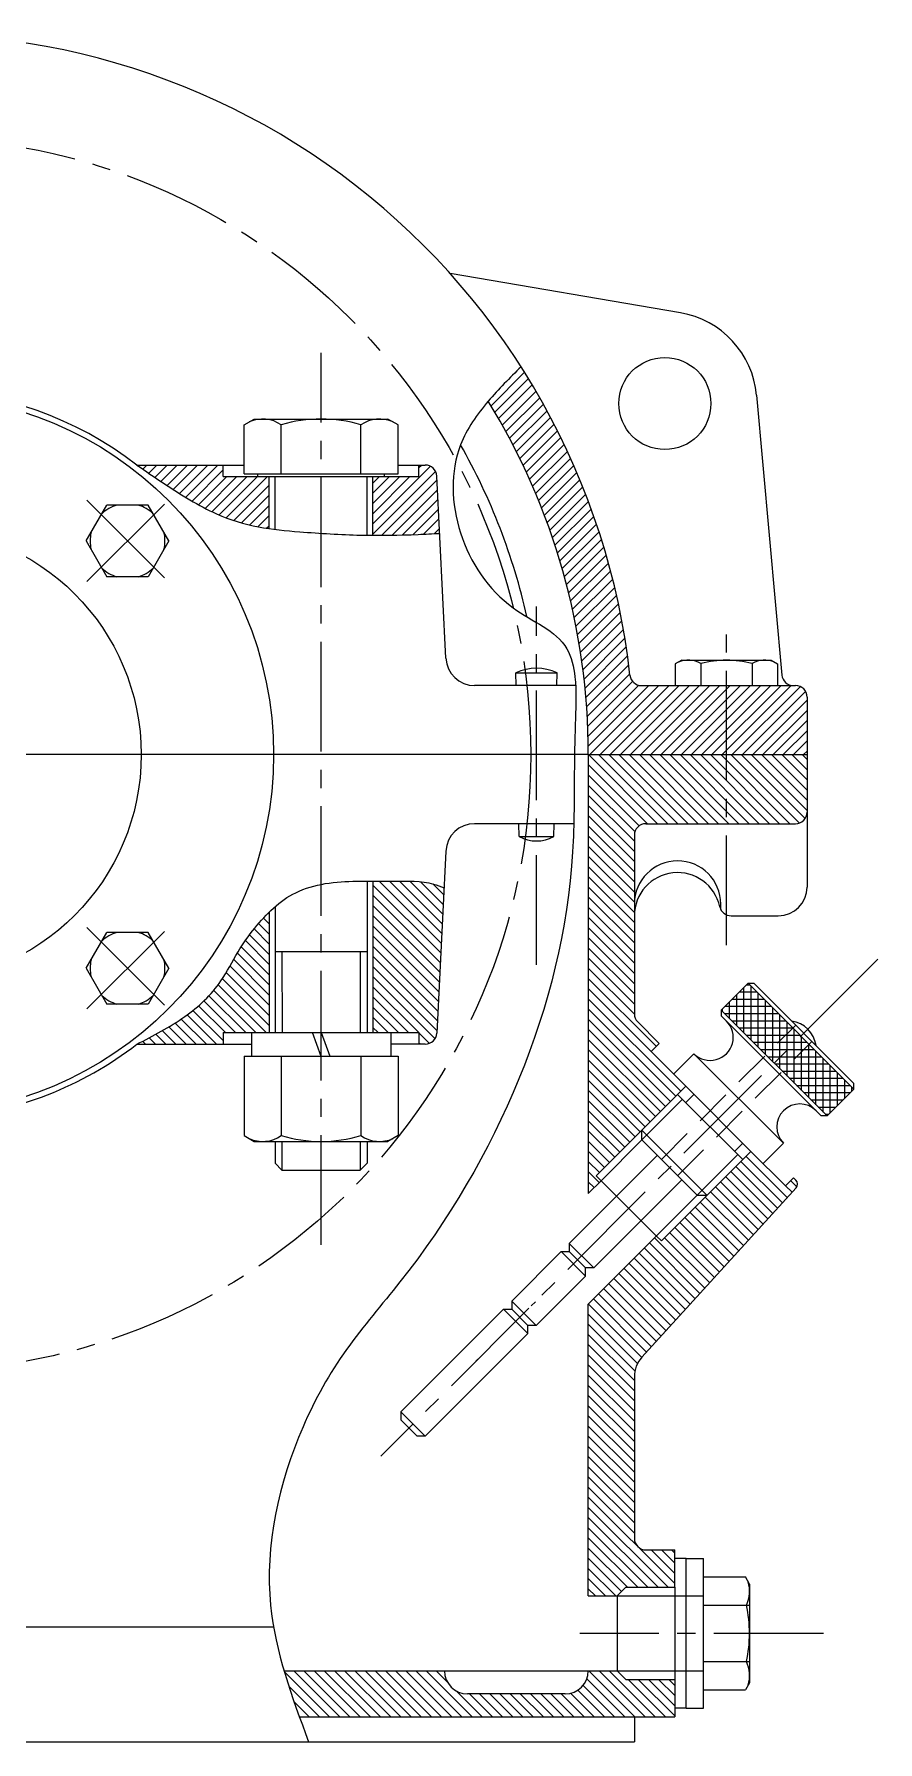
# Model space of a CAD drawing. Header units: inches. Extents: x -601 to 841, y -1711 to 594.
# Drawn here: x -104.3 to 42.2, y -1212.6 to -915.9 of the extents above; entities that cross this region are included whole.
import ezdxf

# ---------------------------------------------------------------- set-up
doc = ezdxf.new("R2010")
doc.units = ezdxf.units.IN
doc.header["$MEASUREMENT"] = 0
doc.linetypes.add('CENTER2', pattern=[28.575000000000003, 19.05, -3.175, 3.175, -3.175])
doc.linetypes.add('DASHED2', pattern=[9.524999999999999, 6.35, -3.175])
for name, color, linetype in [('中心线', 10, 'CENTER2'), ('剖面层', 4, 'Continuous'), ('粗实线', 5, 'Continuous'), ('细实线', 7, 'Continuous'), ('虚线', 220, 'DASHED2')]:
    doc.layers.add(name, color=color, linetype=linetype)
pattern_1 = [(45, (-412.7315682380431, 0), (-0.8838834764831844, 0.8838834764831844), [])]
pattern_2 = [(135, (-412.7315682380431, 0), (-0.8838834764831844, -0.8838834764831844), [])]

msp = doc.modelspace()

# ---------------------------------------------------------------- hatches: boundary and pattern name
at = {"layer": '剖面层'}
h = msp.add_hatch(dxfattribs=at)
h.set_pattern_fill('ANSI31', color=256, scale=10)
h.set_pattern_definition(pattern_1)
edge = h.paths.add_edge_path()
edge.add_spline(control_points=[(-19.74806224210215, -973.7000217803954), (-21.69362746151273, -975.6403078099164), (-23.63919268092332, -977.5805938394371), (-25.43682735054472, -979.6860606184437)], knot_values=[0, 0, 0, 0, 8.258008805375253, 8.258008805375253, 8.258008805375253, 8.258008805375253], degree=3, periodic=0)
edge.add_arc((-125.2288284444812, -1041.093178297649), 117.1719999999999, 6.252776074688882e-13, 31.606109411494003, ccw=False)
edge.add_line((-8.056828444481198, -1041.093178297648), (15.94317155551869, -1041.093178297649))
edge.add_line((15.9431715555188, -1041.093178297649), (15.9431715555188, -1029.093178297649))
edge.add_line((15.9431715555188, -1029.093178297649), (1.170212627830665, -1029.093178297649))
edge.add_arc((1.170212627830551, -1027.093178297649), 1.999999999999997, 186.3203380295787, 269.99999999999346, ccw=False)
edge.add_arc((-125.2288284444812, -1041.093178297649), 125.172, 6.320338029580341, 32.57508588344245)
h.paths.add_polyline_path([(29.94317155551835, -1031.093178297649, 0.4142135623730941), (27.94317155551835, -1029.093178297649), (15.9431715555188, -1029.093178297649), (15.9431715555188, -1041.093178297649), (29.94317155551835, -1041.093178297649)])
h = msp.add_hatch(dxfattribs=at)
h.set_pattern_fill('ANSI31', color=256, scale=10)
h.set_pattern_definition(pattern_1)
edge = h.paths.add_edge_path()
edge.add_line((-63.47882844448122, -992.787239284447), (-71.47882844448117, -992.787239284447))
edge.add_line((-71.47882844448122, -992.787239284447), (-71.47882844448122, -990.787239284447))
edge.add_line((-71.47882844448122, -990.787239284447), (-86.47882844448117, -990.787239284447))
edge.add_spline(control_points=[(-86.47882844448122, -990.787239284447), (-83.44955019560803, -992.8742292026841), (-78.9831018042014, -995.9513426262065), (-71.98492600995633, -999.7833722734186), (-67.23299597847517, -1001.244167860916), (-64.1029374439695, -1001.754389073827), (-63.47882844448122, -1001.842886096255)], knot_values=[0, 0, 0, 0, 11.0296456362657, 16.26240277802383, 23.88462196712199, 25.77585765483494, 25.77585765483494, 25.77585765483494, 25.77585765483494], degree=3, periodic=0)
edge.add_line((-63.47882844448122, -1001.842886096255), (-63.47882844448122, -992.787239284447))
edge = h.paths.add_edge_path()
edge.add_arc((-36.38132688393489, -992.7872392844469), 2.000000000000034, 2.862405225998468, 90)
edge.add_line((-36.38132688393489, -990.7872392844469), (-37.47882844448117, -990.7872392844469))
edge.add_line((-37.47882844448122, -990.7872392844469), (-37.47882844448122, -992.787239284447))
edge.add_line((-37.47882844448122, -992.787239284447), (-45.47882844448117, -992.787239284447))
edge.add_line((-45.47882844448122, -992.787239284447), (-45.47882844448122, -1002.991486987848))
edge.add_spline(control_points=[(-45.47882844448122, -1002.991486987848), (-42.85044005622967, -1003.008400503313), (-38.98183888408948, -1002.919317494085), (-35.12155376492638, -1002.713838524417), (-33.88578741051788, -1002.648059964178)], knot_values=[43.81651097865338, 43.81651097865338, 43.81651097865338, 43.81651097865338, 51.70171527722963, 55.41449885518589, 55.41449885518589, 55.41449885518589, 55.41449885518589], degree=3, periodic=0)
edge.add_line((-33.88578741051788, -1002.648059964178), (-34.38382220617916, -992.687364050563))
h = msp.add_hatch(dxfattribs=at)
h.set_pattern_fill('ANSI31', color=256, scale=10, angle=90)
h.set_pattern_definition(pattern_2)
h.paths.add_polyline_path([(15.9431715555188, -1041.093178297649), (-8.056828444481198, -1041.093178297649), (-8.056828444480743, -1117.334817574529), (-5.835717305026265, -1115.113706435074), (-6.684245442450447, -1114.26517829765), (8.872103743653497, -1098.708829111545), (2.861696103567738, -1092.698421471459), (4.275909665942436, -1091.284207909085), (0.5289579931463777, -1087.537256236292, -0.1989123673797754), (-0.05682844448119795, -1086.123042673918), (-0.05682844448119795, -1055.093178297649, -0.4142135623730966), (1.943171555518802, -1053.093178297649), (15.9431715555188, -1053.093178297649)])
h.paths.add_polyline_path([(29.94317155551835, -1041.093178297649), (15.9431715555188, -1041.093178297649), (15.9431715555188, -1053.093178297649), (27.94317155551835, -1053.093178297649, 0.4142135623730961), (29.94317155551835, -1051.093178297649)])
h = msp.add_hatch(dxfattribs=at)
h.set_pattern_fill('ANSI31', color=256, scale=10, angle=90)
h.set_pattern_definition(pattern_2)
edge = h.paths.add_edge_path()
edge.add_spline(control_points=[(-63.47882844448122, -1068.429617398889), (-64.38014470203325, -1069.30863004414), (-66.36153204253787, -1071.551859705586), (-69.1557923827495, -1075.519974338904), (-72.0808636148513, -1081.469228973255), (-78.15773810370911, -1087.137269596252), (-83.62970331342922, -1089.939868951428), (-86.47882844448122, -1091.399117310852)], knot_values=[0, 0, 0, 0, 3.718348626583492, 8.765254466323519, 14.62228992576821, 23.45250310451711, 33.04454132474265, 33.04454132474265, 33.04454132474265, 33.04454132474265], degree=3, periodic=0)
edge.add_line((-86.47882844448122, -1091.399117310852), (-71.47882844448105, -1091.399117310851))
edge.add_line((-71.47882844448122, -1091.399117310851), (-71.47882844448128, -1089.399117310851))
edge.add_line((-71.47882844448122, -1089.399117310851), (-63.47882844448122, -1089.399117310851))
edge.add_line((-63.47882844448122, -1089.399117310851), (-63.47882844448128, -1068.429617398889))
edge = h.paths.add_edge_path()
edge.add_spline(control_points=[(-33.11996668600841, -1064.221882140331), (-33.72216413454134, -1063.992926754947), (-36.45317400508202, -1062.954597185595), (-40.7319636945308, -1063.115619447155), (-44.23075764680925, -1063.072332867328), (-45.47882844448122, -1063.066121065827)], knot_values=[52.33075806844624, 52.33075806844624, 52.33075806844624, 52.33075806844624, 54.25632033058502, 61.06332503141515, 64.81995428336542, 64.81995428336542, 64.81995428336542, 64.81995428336542], degree=3, periodic=0)
edge.add_line((-45.47882844448122, -1063.066121065827), (-45.47882844448117, -1089.399117310851))
edge.add_line((-45.47882844448122, -1089.399117310851), (-37.47882844448128, -1089.399117310851))
edge.add_line((-37.47882844448122, -1089.399117310851), (-37.47882844448122, -1091.399117310851))
edge.add_line((-37.47882844448122, -1091.399117310851), (-36.38132688393512, -1091.399117310851))
edge.add_arc((-36.38132688393489, -1089.399117310851), 1.999999999999977, 270, 357.1375947739982)
edge.add_line((-34.38382220617905, -1089.498992544735), (-33.1199666860083, -1064.221882140331))
h = msp.add_hatch(dxfattribs=at)
h.set_pattern_fill('ANSI31', color=256, scale=10, angle=90)
h.set_pattern_definition(pattern_2)
h.paths.add_polyline_path([(15.9431715555188, -1114.26517829765), (4.629463056534405, -1125.578886796635), (3.780934919109768, -1124.73035865921), (-8.056828444481198, -1136.5681220228), (-8.056828444481198, -1187.265178297649), (-3.056828444481198, -1187.265178297649), (-1.556828444481198, -1185.765178297649), (6.943171555518802, -1185.765178297649), (6.943171555518802, -1179.265178297649), (1.943171555518802, -1179.265178297649, -0.4142135623730966), (-0.05682844448119795, -1177.265178297649), (-0.05682844448119795, -1149.170780501103, -0.1867550234818579), (1.245818540051914, -1145.804836253345), (15.9431715555188, -1129.660391042372)])
h.paths.add_polyline_path([(28.02869950720469, -1116.384929559182, 0.4005468590544576), (27.99633568529771, -1115.004633928444), (27.61043344509653, -1114.618731688242), (26.19621988272274, -1116.032945250616), (20.18581224263835, -1110.02253761053), (15.9431715555188, -1114.26517829765), (15.9431715555188, -1129.660391042372)])
h = msp.add_hatch(dxfattribs=at)
h.set_pattern_fill('ANSI31', color=256, scale=10, angle=90)
h.set_pattern_definition(pattern_2)
edge = h.paths.add_edge_path()
edge.add_line((-33.0568284444812, -1200.265178297649), (-60.91544959543927, -1200.265178297649))
edge.add_spline(control_points=[(-60.91544959543899, -1200.265178297649), (-60.12701366555075, -1202.946360972241), (-59.21143274713177, -1205.609036722766), (-58.25096118756073, -1208.265178297649)], knot_values=[248.3237931216097, 248.3237931216097, 248.3237931216097, 248.3237931216097, 256.6912636223877, 256.6912636223877, 256.6912636223877, 256.6912636223877], degree=3, periodic=0)
edge.add_line((-58.25096118756073, -1208.265178297649), (6.943171555518859, -1208.265178297649))
edge.add_line((6.943171555518802, -1208.265178297649), (6.943171555518802, -1201.765178297649))
edge.add_line((6.943171555518802, -1201.765178297649), (-1.556828444481482, -1201.765178297649))
edge.add_line((-1.556828444481653, -1201.765178297649), (-3.056828444481312, -1200.265178297649))
edge.add_line((-3.056828444481198, -1200.265178297649), (-8.056828444481198, -1200.265178297649))
edge.add_arc((-12.0568284444812, -1200.265178297649), 4.000000000000001, 270, 359.99999999999676, ccw=False)
edge.add_line((-12.0568284444812, -1204.265178297649), (-29.0568284444812, -1204.265178297649))
edge.add_arc((-29.0568284444812, -1200.265178297649), 4, 180, 270, ccw=False)
at = {"layer": '细实线'}
h = msp.add_hatch(dxfattribs=at)
h.set_pattern_fill('ANSI37', color=256, scale=10, angle=44.99999999999999)
h.set_pattern_definition([(90, (1443.9754555083, -1201.074303716993), (-1.25, 2.220446049250313e-16), []), (180, (1443.9754555083, -1201.074303716993), (-3.33066907387547e-16, -1.25), [])])
h.paths.add_polyline_path([(19.69083749580795, -1080.819027547525), (15.02393273997677, -1085.485932303357), (33.40870905082647, -1103.870708614207), (38.07561380665811, -1099.203803858376)])

# ---------------------------------------------------------------- linework, layer by layer
at = {"layer": '中心线'}
for p, q in [((-54.47882844447895, -1126.272149175107), (-54.4788284444794, -971.3153364347163)), ((-95.17679024405288, -1011.041140097221), (-81.03465462032182, -996.8990044734899)), ((-95.17679024405288, -996.8990044734899), (-81.03465462032182, -1011.041140097221)), ((-17.0568284444812, -1077.592624938705), (-17.0568284444812, -1015.365337929157)), ((15.9431715555188, -1074.171433488911), (15.9431715555188, -1018.167273084022)), ((-95.17679024405288, -1071.145216498077), (-81.03465462032182, -1085.287352121808)), ((-95.17679024405288, -1085.287352121808), (-81.03465462032182, -1071.145216498077)), ((42.23771874398605, -1076.656922610197), (-44.09085921955062, -1162.985500573735)), ((32.78204276775068, -1193.765178297649), (-9.532321840713848, -1193.765178297649))]:
    msp.add_line(p, q, dxfattribs=at)
msp.add_circle((-125.2288284444812, -1041.093178297648), 107.1765, dxfattribs=at)
at = {"layer": '粗实线'}
for p, q in [((7.933179822398415, -964.3218645641708), (-32.075607052142, -957.4839268464503)), ((21.17285924686485, -978.6542917666977), (25.56295146794173, -1027.273039114018)), ((-67.85425926978269, -983.8097348401757), (-66.08324501674724, -982.787239284447)), ((-67.85382844448122, -992.2872392844465), (-67.85382844448122, -983.809486103072)), ((-66.08324501674724, -982.787239284447), (-42.87441187221566, -982.787239284447)), ((-61.40703144448071, -992.2872392844472), (-61.40703144448162, -983.8089886288642)), ((-47.55062544448219, -992.2872392844472), (-47.55062544448128, -983.8089886288642)), ((-41.10339761917976, -983.8097348401759), (-42.87441187221566, -982.787239284447)), ((-41.10382844448122, -992.2872392844465), (-41.10382844448122, -983.809486103072)), ((-86.47882844448122, -990.787239284447), (-67.85382844448122, -990.787239284447)), ((-71.47882844448122, -992.787239284447), (-71.47882844448122, -990.787239284447)), ((-41.10382844448122, -990.7872392844469), (-36.38132688393489, -990.7872392844469)), ((-37.47882844448122, -992.7872392844471), (-37.47882844448122, -990.7872392844469)), ((-71.47882844448122, -992.787239284447), (-37.47882844448122, -992.787239284447)), ((-67.85382844448122, -992.287239284447), (-41.10382844448122, -992.2872392844463)), ((-65.47882844448122, -992.787239284447), (-65.47882844448122, -992.287239284447)), ((-63.47882844448122, -1001.842886096255), (-63.47882844448122, -992.787239284447)), ((-62.47481872734261, -1001.974552731345), (-62.46730975244964, -992.7807100730415)), ((-46.47882844448122, -1002.981264002392), (-46.47882844448122, -992.787239284447)), ((-45.47882844448122, -1002.991486987848), (-45.47882844448122, -992.7872392844469)), ((-43.47882844448122, -992.787239284447), (-43.47882844448122, -992.2872392844463)), ((-32.80104708965155, -1024.342866382359), (-34.38382220617905, -992.687364050563)), ((-95.29572243213624, -1003.970065502), (-91.70072243216237, -997.7433428488343)), ((-84.51072243221279, -997.7433428488343), (-91.70072243216237, -997.7433428488343)), ((-80.91572243223891, -1003.970065502), (-84.51072243221279, -997.7433428488343)), ((-95.29572243213624, -1003.970065502001), (-91.70073418128368, -1010.19679493851)), ((-80.91572243223891, -1003.970065502001), (-84.51071068309147, -1010.19679493851)), ((-84.51071068309147, -1010.19679493851), (-91.70073418128368, -1010.19679493851)), ((8.168796555518838, -1024.693178297649), (7.058171555518584, -1025.334397940368)), ((7.058171555518584, -1025.334397940368), (7.058171555518584, -1029.093178297649)), ((8.168796555518838, -1024.693178297649), (23.71754655551877, -1024.693178297649)), ((11.50067155551869, -1025.283906718752), (11.50067155551869, -1029.093178297649)), ((20.38567155551846, -1025.283906718752), (20.38567155551846, -1029.093178297649)), ((23.71754655551877, -1024.693178297649), (24.82817155551857, -1025.334397940368)), ((24.82817155551857, -1025.334397940368), (24.82817155551857, -1029.093178297649)), ((-10.24935253451076, -1029.093178297649), (-27.80728539526172, -1029.093178297649)), ((-20.58082844440105, -1029.093178297649), (-20.62482844439455, -1026.893178297649)), ((-20.62482844439455, -1026.893178297649), (-13.48882844456784, -1026.893178297649)), ((-13.53282844456135, -1029.093178297649), (-13.48882844456784, -1026.893178297649)), ((1.170212627830551, -1029.093178297649), (27.94317155551835, -1029.093178297649)), ((7.058171555518584, -1029.093178297649), (24.82817155551857, -1029.093178297649)), ((29.94317155551835, -1031.093178297649), (29.94317155551835, -1051.093178297649)), ((-8.056828444481198, -1041.093178297648), (-396.2288284444812, -1041.093178297649)), ((-8.056828444481198, -1041.093178297649), (-8.056828444480743, -1117.334817574529)), ((-8.056828444481198, -1041.093178297649), (29.94317155551835, -1041.093178297649)), ((-10.58394137135247, -1053.093178297649), (-27.80728539526172, -1053.093178297649)), ((-20.0568284444812, -1055.293178297649), (-20.10082844447425, -1053.093178297649)), ((-14.0568284444812, -1055.293178297649), (-14.0128284444877, -1053.093178297649)), ((1.943171555518802, -1053.093178297649), (27.94317155551835, -1053.093178297649)), ((29.94317155551835, -1051.093178297649), (29.94317155551835, -1064.093178297649)), ((-20.0568284444812, -1055.293178297649), (-14.0568284444812, -1055.293178297649)), ((-0.05682844448119795, -1055.093178297649), (-0.05682844448119795, -1086.123042673918)), ((-32.80104708965155, -1057.843490212939), (-34.38382220617905, -1089.498992544735)), ((-46.47882844448122, -1063.063715210588), (-46.47882844448122, -1089.399117310851)), ((-45.47882844448122, -1063.066121065827), (-45.47882844448122, -1089.399117310851)), ((-62.47882844448122, -1067.508433099981), (-62.47882844448122, -1089.399117310851)), ((14.94317155551835, -1067.99112994309), (14.94317155551835, -1067.058261917473)), ((-63.47882844448122, -1068.429617398888), (-63.47882844448122, -1089.399117310851)), ((16.73025936602198, -1069.093178297649), (24.94317155551835, -1069.093178297649)), ((-95.29572243213624, -1078.216291093295), (-91.70073418128368, -1071.989561656786)), ((-84.51071068309147, -1071.989561656786), (-91.70073418128368, -1071.989561656786)), ((-80.91572243223891, -1078.216291093295), (-84.51071068309147, -1071.989561656786)), ((-62.47882844448077, -1075.299117310851), (-46.47882844448122, -1075.299117310851)), ((-61.27882617646674, -1075.304671137921), (-61.26731015268797, -1089.404666435127)), ((-47.67882844448104, -1075.299117310851), (-47.67882844448104, -1089.399117310851)), ((-95.29572243213624, -1078.216291093296), (-91.70072243216237, -1084.443013746462)), ((-80.91572243223891, -1078.216291093296), (-84.51072243221279, -1084.443013746462)), ((19.69083749580795, -1080.819027547525), (15.02393273997677, -1085.485932303357)), ((19.6908374958075, -1080.819027547526), (38.07561380665811, -1099.203803858376)), ((19.6908374958075, -1080.819027547526), (20.68078698946829, -1080.819027547526)), ((20.68078698946874, -1080.819027547526), (38.07561380665811, -1098.213854364715)), ((-84.51072243221279, -1084.443013746462), (-91.70072243216237, -1084.443013746462)), ((15.02393273997677, -1085.485932303357), (33.40870905082647, -1103.870708614207)), ((15.02393273997632, -1085.485932303357), (15.02393273997632, -1086.475881797018)), ((4.275909665942436, -1091.284207909085), (0.528957993145923, -1087.537256236292)), ((15.02393273997586, -1086.475881797018), (32.41875955716569, -1103.870708614207)), ((-86.47882844448168, -1091.399117310852), (-71.47882844448122, -1091.399117310851)), ((-71.47882844448122, -1089.399117310851), (-71.47882844448122, -1091.399117310851)), ((-71.47882844448122, -1089.399117310851), (-37.47882844448122, -1089.399117310851)), ((-71.47882844448122, -1091.399117310851), (-66.57882844448159, -1091.399117310852)), ((-66.57882844448159, -1089.399117310851), (-66.57882844448159, -1093.499117310851)), ((-54.47308373625947, -1093.531719143746), (-55.97721979577182, -1089.399139284447)), ((-54.47882844448759, -1089.399139284447), (-52.98655048399633, -1093.499139284447)), ((-42.37882844448131, -1089.399117310852), (-42.37882844448131, -1093.499117310851)), ((-36.38132688393489, -1091.399117310851), (-42.37882844448131, -1091.399117310851)), ((-37.47882844448122, -1089.399117310851), (-37.47882844448122, -1091.399117310851)), ((4.275909665940617, -1091.284207909087), (2.861696103567738, -1092.69842147146)), ((-67.85382844448122, -1093.499117310851), (-41.10382844448122, -1093.499117310851)), ((-67.85382844448122, -1093.499117310851), (-67.85382844448122, -1107.276870492226)), ((-66.57882844448159, -1093.499117310851), (-42.37882844448131, -1093.499117310851)), ((-61.40703144448025, -1093.499117310851), (-61.40703144448116, -1107.277367966434)), ((-47.55062544448265, -1093.499117310851), (-47.55062544448083, -1107.277367966433)), ((-41.10382844448122, -1093.499117310851), (-41.10382844448122, -1107.276870492225)), ((2.861696103567738, -1092.698421471459), (8.872103743653497, -1098.708829111545)), ((10.28631730602683, -1093.051974862053), (6.750783400093951, -1096.587508767986)), ((10.28631730602683, -1093.051974862053), (25.84266649213077, -1108.608324048157)), ((8.872103743653497, -1098.708829111545), (-6.684245442450447, -1114.26517829765)), ((7.457890181280163, -1100.123042673918), (18.77159868026501, -1111.436751172903)), ((8.872103743653497, -1098.708829111545), (20.18581224263835, -1110.02253761053)), ((10.28631730602683, -1100.123042673918), (8.872103743653497, -1101.537256236292)), ((38.07561380665766, -1099.203803858376), (33.40870905082647, -1103.870708614207)), ((38.07561380665811, -1099.203803858376), (38.07561380665811, -1098.213854364715)), ((8.306418318704345, -1100.971570811342), (1.235350506838586, -1108.042638623208)), ((1.235350506838586, -1108.042638623208), (1.23535050683904, -1106.34558234836)), ((1.23535050683904, -1106.34558234836), (12.54905900582344, -1117.659290847345)), ((33.40870905082647, -1103.870708614207), (32.41875955716569, -1103.870708614207)), ((-67.85425926978269, -1107.276621755122), (-66.08324501674679, -1108.299117310851)), ((-66.08324501674724, -1108.299117310851), (-42.87441187221521, -1108.299117310851)), ((-62.47882844448122, -1108.29911731085), (-62.47882844448122, -1112.09911731085)), ((-61.27882844448095, -1108.299117310851), (-61.27882844448095, -1113.299117310851)), ((-47.67882844448104, -1108.299117310851), (-47.67882844448104, -1113.299117310851)), ((-46.47882844448122, -1108.299117310851), (-46.47882844448122, -1112.099117310851)), ((-41.10339761917976, -1107.276621755122), (-42.87441187221521, -1108.299117310851)), ((-5.835717305026265, -1115.113706435074), (1.235350506839495, -1108.042638623208)), ((1.235350506838586, -1108.042638623208), (10.85200273097598, -1117.659290847345)), ((18.77159868026501, -1108.608324048157), (17.35738511789214, -1110.02253761053)), ((25.84266649213077, -1108.608324048157), (22.30713258619789, -1112.14385795409)), ((-61.27882844448141, -1113.29911731085), (-62.47882844448122, -1112.09911731085)), ((-47.67882844448104, -1113.299117310851), (-46.47882844448122, -1112.099117310851)), ((-11.37053694346514, -1126.02253761053), (3.922356275347738, -1110.729644391717)), ((20.18581224263835, -1110.02253761053), (4.629463056534405, -1125.578886796635)), ((17.92307054284129, -1110.588223035479), (10.85200273097598, -1117.659290847345)), ((20.18581224263835, -1110.02253761053), (26.19621988272274, -1116.032945250616)), ((-61.2788284444805, -1113.299117310851), (-47.67882844448104, -1113.299117310851)), ((-8.056828444480743, -1117.334817574529), (-5.835717305026265, -1115.113706435074)), ((-7.127896256346048, -1130.265178297649), (8.16499696246683, -1114.972285078836)), ((-6.684245442450901, -1114.265178297649), (-5.835717305026265, -1115.113706435074)), ((1.093929150601525, -1122.043352890701), (-5.835717305026265, -1115.113706435074)), ((27.61043344509653, -1114.618731688242), (26.1962198827232, -1116.032945250615)), ((27.99633568529771, -1115.004633928444), (27.61043344509653, -1114.618731688242)), ((-8.056828444481198, -1136.5681220228), (10.85200273097598, -1117.659290847345)), ((1.245818540051914, -1145.804836253345), (28.02869950720469, -1116.384929559182)), ((10.85200273097598, -1117.659290847345), (12.54905900582344, -1117.659290847345)), ((1.093929150601525, -1122.043352890701), (3.780934919109768, -1124.73035865921)), ((-11.37053694346559, -1126.02253761053), (-7.127896256346048, -1130.265178297649)), ((-11.37053694346559, -1126.02253761053), (-11.37053694346559, -1127.436751172902)), ((3.780934919109768, -1124.73035865921), (4.62946305653395, -1125.578886796634)), ((-21.37053694346514, -1136.02253761053), (-12.78475050583802, -1127.436751172903)), ((-12.78475050583847, -1127.436751172902), (-8.542109818718927, -1131.679391860022)), ((-12.78475050583847, -1127.436751172902), (-11.37053694346559, -1127.436751172902)), ((-11.37053694346559, -1127.436751172902), (-8.542109818718927, -1130.265178297649)), ((-7.127896256346503, -1130.265178297649), (-8.542109818718927, -1130.265178297649)), ((-8.542109818718927, -1131.679391860021), (-8.542109818718927, -1130.265178297649)), ((-17.1278962563465, -1140.265178297649), (-8.542109818718927, -1131.679391860021)), ((-21.37053694346559, -1136.02253761053), (-17.12789625634605, -1140.265178297649)), ((-21.37053694346559, -1136.02253761053), (-21.37053694346559, -1137.436751172902)), ((-17.95632338109226, -1136.850964735276), (-17.24921659990559, -1136.14385795409)), ((-40.61317763058469, -1155.265178297649), (-22.78475050583802, -1137.436751172903)), ((-22.78475050583847, -1137.436751172902), (-18.54210981871893, -1141.679391860022)), ((-22.78475050583847, -1137.436751172902), (-21.37053694346559, -1137.436751172902)), ((-21.37053694346559, -1137.436751172902), (-18.54210981871893, -1140.265178297649)), ((-8.056828444481198, -1187.265178297649), (-8.056828444481198, -1136.5681220228)), ((-36.37053694346605, -1159.507818984768), (-18.54210981871893, -1141.679391860022)), ((-17.1278962563465, -1140.265178297649), (-18.54210981871893, -1140.265178297649)), ((-18.54210981871938, -1141.679391860021), (-18.54210981871893, -1140.265178297649)), ((-27.95632338109226, -1146.850964735276), (-27.24921659990559, -1146.14385795409)), ((-0.05682844448119795, -1149.170780501103), (-0.05682844448119795, -1177.265178297649)), ((-40.61317763058469, -1155.265178297649), (-36.37053694346559, -1159.507818984769)), ((-40.61317763058469, -1155.265178297649), (-40.61317763058469, -1156.679391860022)), ((-40.61317763058469, -1156.679391860022), (-37.78475050583847, -1159.507818984768)), ((-36.37053694346559, -1159.507818984768), (-37.78475050583847, -1159.507818984768)), ((1.943171555518802, -1179.265178297649), (6.943171555518802, -1179.265178297649)), ((6.943171555518802, -1185.765178297649), (6.943171555518802, -1179.265178297649)), ((8.943171555518802, -1180.765178297649), (6.943171555518802, -1180.765178297649)), ((8.943171555518802, -1206.765178297649), (8.943171555518802, -1180.765178297649)), ((8.943171555518802, -1180.765178297649), (11.9431715555188, -1180.765178297649)), ((11.9431715555188, -1206.765178297649), (11.9431715555188, -1180.765178297649)), ((-3.056828444481198, -1187.265178297649), (-1.556828444480743, -1185.765178297649)), ((-1.556828444481198, -1185.765178297649), (6.943171555518802, -1185.765178297649)), ((6.943171555518802, -1185.765178297649), (6.943171555518802, -1201.765178297649)), ((11.9431715555188, -1183.965178297649), (19.23699672932162, -1183.965178297649)), ((19.9431715555188, -1185.188308975649), (19.23699672932162, -1183.965178297649)), ((19.9431715555188, -1185.188308975649), (19.9431715555188, -1202.342047619649)), ((-8.056828444481198, -1187.265178297649), (-3.056828444481198, -1187.265178297649)), ((-3.056828444481198, -1187.265178297649), (-3.056828444481198, -1200.265178297649)), ((-3.056828444481198, -1187.265178297649), (11.9431715555188, -1187.265178297649)), ((11.9431715555188, -1188.857701009649), (19.9431715555188, -1188.857701009649)), ((-366.2288284444812, -1192.610085788495), (-62.73961884722303, -1192.610085788495)), ((-60.91544959543899, -1200.265178297649), (-33.0568284444812, -1200.265178297649)), ((-33.0568284444812, -1200.265178297649), (-33.0568284444812, -1200.265178297649)), ((-33.0568284444812, -1200.265178297649), (-8.056828444481198, -1200.265178297649)), ((-8.056828444481198, -1200.265178297649), (-8.056828444481198, -1200.265178297649)), ((-8.056828444481198, -1200.265178297649), (-3.056828444481198, -1200.265178297649)), ((-3.056828444481198, -1200.265178297649), (-1.556828444480743, -1201.76517829765)), ((-3.056828444481198, -1200.265178297649), (11.9431715555188, -1200.265178297649)), ((11.9431715555188, -1198.672655585649), (19.9431715555188, -1198.672655585649)), ((-12.0568284444812, -1204.265178297649), (-29.0568284444812, -1204.265178297649)), ((-1.556828444481653, -1201.765178297649), (6.943171555518802, -1201.765178297649)), ((6.943171555518802, -1201.765178297649), (6.943171555518802, -1208.265178297649)), ((11.9431715555188, -1203.565178297649), (19.23699672932162, -1203.565178297649)), ((19.9431715555188, -1202.342047619649), (19.23699672932162, -1203.565178297649)), ((8.943171555518802, -1206.765178297649), (6.943171555518802, -1206.765178297649)), ((8.943171555518802, -1206.765178297649), (11.9431715555188, -1206.765178297649)), ((-58.25096118756073, -1208.265178297649), (6.943171555518802, -1208.265178297649)), ((-0.05682844448119795, -1208.265178297649), (-0.05682844448119795, -1212.610085788495)), ((-366.2288284444812, -1212.610085788495), (-0.05682844448119795, -1212.610085788495))]:
    msp.add_line(p, q, dxfattribs=at)
for centre, radius in [((5.237690419674891, -980.0931782976493), 8), ((-125.2288284444812, -1041.093178297649), 62.5), ((-125.2288284444812, -1041.093178297649), 39.5)]:
    msp.add_circle(centre, radius, dxfattribs=at)
for centre, radius, start, end in [((-125.2288284444812, -1041.093178297649), 125.172, 6.320338029578686, 98.08148784023824), ((5.237690419674891, -980.0931782976493), 16, 5.1596035387582, 80.30123762723775), ((-125.2288284444812, -1041.093178297649), 63.5, 52.39341479700343, 264.6624431505863), ((-125.2288284444812, -1041.093178297649), 117.172, 0, 31.60610941150197), ((-64.63042994448142, -988.3826769889558), 5.595437704508846, 54.82496585123033, 114.7762850705595), ((-54.47882844448122, -1006.787239284447), 24.00000000000006, 73.22134569323701, 106.778654306763), ((-44.32722694448148, -988.3826769889558), 5.595437704508846, 65.22371492944029, 125.1750341487696), ((-125.2288284444812, -1041.093178297649), 109.172, 12.69445199845392, 29.54201667442925), ((-36.38132688393489, -992.7872392844469), 2, 2.862405225998801, 90), ((-88.10572243218758, -1003.970072285355), 6.5, 106.6728859899872, 133.3270098068393), ((-88.10572243218758, -1003.970072285355), 6.5, 46.67299019316067, 73.32711401003984), ((-88.10572243218758, -1003.970072285355), 6.5, 166.6729901931636, 193.3269016962244), ((-88.10572243218758, -1003.970072285355), 6.5, 346.6730983037832, 13.32700980683638), ((-88.10572243218758, -1003.970072285355), 6.5, 226.672882082571, 253.326905603909), ((-88.10572243218758, -1003.970072285355), 6.5, 286.673094396091, 313.3271179174251), ((-27.80728539526172, -1024.093178297649), 5, 182.8624052259941, 270), ((-17.05682844448165, -1034.449818297261), 8.356639999612216, 64.72484035450339, 115.2751596454964), ((9.279421555518638, -1029.164701455562), 4.471523157913334, 60.21447819630826, 111.977800294165), ((15.9431715555188, -1041.693178297649), 16.99999999999977, 74.85138980713573, 105.1486101928643), ((22.60692155551897, -1029.164701455562), 4.471523157913334, 68.02219970583496, 119.7855218036918), ((1.170212627830551, -1027.093178297649), 2, 186.3203380295777, 270), ((27.55484757134036, -1027.093178297649), 2, 185.1596035387581, 270), ((27.94317155551835, -1031.093178297649), 2, 1.526666247102488e-13, 90), ((-27.80728539526172, -1058.093178297649), 5, 90, 177.1375947740059), ((1.943171555518802, -1055.093178297649), 2, 90, 180.0000000000003), ((27.94317155551835, -1051.093178297649), 2, 270, 1.272221872585407e-13), ((-17.0568284444812, -1050.068178297649), 6.025000000000316, 240.1371656437269, 299.8628343562731), ((7.443171555518347, -1067.058261917473), 7.5, 0, 180), ((7.443171555518347, -1069.093178297649), 7.5, 12.15319746900815, 180), ((24.94317155551835, -1064.093178297649), 5, 270, 0), ((16.73025936602198, -1067.093178297649), 2, 192.1531974690069, 270), ((-88.10572243218758, -1078.216284309941), 6.5, 106.673094396091, 133.3271179174295), ((-88.10572243218758, -1078.216284309941), 6.5, 46.67288208260432, 73.32690560390904), ((-88.10572243218758, -1078.216284309941), 6.5, 166.6730983037717, 193.3270098068137), ((-88.10572243218758, -1078.216284309941), 6.5, 346.6729901931861, 13.32690169622787), ((-88.10572243218758, -1078.216284309941), 6.5, 226.6729901931904, 253.3271140100398), ((-88.10572243218758, -1078.216284309941), 6.5, 286.6728859899602, 313.3270098068095), ((1.943171555518802, -1086.123042673918), 2, 180, 224.9999999999926), ((13.11474443077259, -1090.223547737307), 4, 224.9999999999927, 44.99999999999275), ((26.54977327331699, -1092.344868080867), 5.000000000000273, 8.130102354159826, 81.86989764583213), ((-125.2288284444812, -1041.093178297649), 63.5, 275.3375568494137, 307.6065852029955), ((-36.38132688393489, -1089.399117310851), 2, 270, 357.1375947740012), ((28.67109361687653, -1105.779896923411), 4, 44.99999999999275, 224.9999999999927), ((-64.63042994448142, -1102.703679606342), 5.595437704508846, 245.2237149294405, 305.1750341487697), ((-54.47882844448122, -1084.299117310851), 24.00000000000006, 253.221345693237, 286.778654306763), ((-44.32722694448103, -1102.703679606342), 5.595437704508846, 234.8249658512305, 294.7762850705597), ((27.28922890411104, -1115.71174070963), 1, 317.6863385851971, 44.99999999999268), ((4.943171555518802, -1149.170780501103), 5, 137.6863385851971, 180), ((1.943171555518802, -1177.265178297649), 2, 180, 270), ((14.02914083616452, -1186.411439653649), 5.91403071935466, 335.5664948828072, 15.79749634001362), ((-3.056828444481198, -1193.765178297649), 23, 347.6801670713187, 12.31983292868124), ((-29.0568284444812, -1200.265178297649), 4, 180, 270), ((-12.0568284444812, -1200.265178297649), 4, 270, 0), ((14.02914083616452, -1201.118916941649), 5.91403071935466, 344.2025036599806, 24.43350511719755)]:
    msp.add_arc(centre, radius, start, end, dxfattribs=at)
for points in [[(-19.74806224210215, -973.7000217803954), (-25.43682735054472, -979.6860606184435), (-30.24980490420785, -987.2646480247895), (-21.13731286586153, -1015.582514477475), (-11.78562106844311, -1022.70676580987), (-10.37665431797359, -1027.593370823372), (-10.29717430393794, -1034.811889179704), (-10.47917418549332, -1043.336310412931), (-10.78430263468908, -1057.985994899611), (-40.77931188594812, -1132.70264711542), (-50.04873865270929, -1144.426921536728), (-57.61860220161179, -1157.876302992248), (-63.25192118256382, -1188.879183681842), (-56.65167640258005, -1212.610085788495)], [(-86.47882844448122, -990.787239284447), (-77.25372039589274, -996.8329372882727), (-72.6227362407808, -999.2692732790019), (-65.34487901434477, -1001.534448671388), (-58.18391839066408, -1002.374937293754), (-47.58285774981778, -1002.960937131837), (-37.59393869274936, -1002.833467528282), (-33.88578741051788, -1002.648059964178)], [(-86.47882844448122, -1091.399117310852), (-78.16488766371913, -1086.615229152434), (-71.87856411938265, -1080.414035631984), (-68.90083191420126, -1075.370428263501), (-66.00607542243961, -1071.236224179447), (-58.89260404328525, -1065.076469540654), (-48.26805971008434, -1063.08042166807), (-41.72706856745936, -1063.08042166807), (-34.93923772386916, -1063.59097571607), (-33.11996668600841, -1064.221882140331)]]:
    msp.add_spline(points, degree=3, dxfattribs=at)
at = {"layer": '虚线'}
for p, q in [((4.62946305653395, -1111.436751172903), (27.96398683568987, -1088.102227393747)), ((7.457890181280163, -1114.26517829765), (30.79241396043653, -1090.930654518493))]:
    msp.add_line(p, q, dxfattribs=at)

doc.saveas('drawing.dxf')
